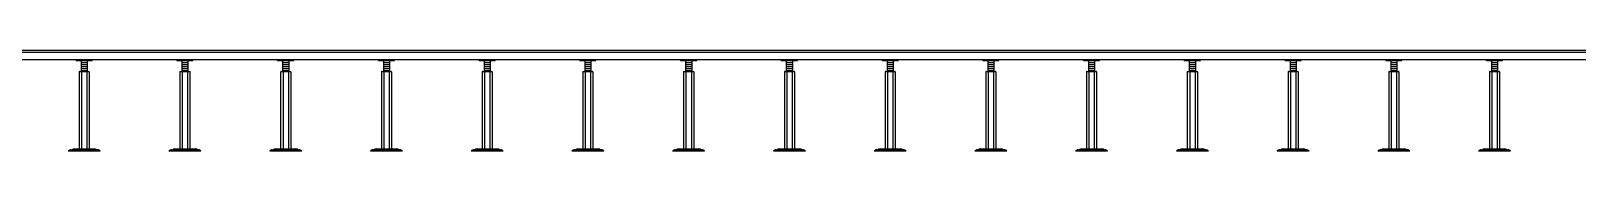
# Model space of a CAD drawing. Header units: millimetres. Extents: x 17311 to 801382, y -242618 to -104888.
# Drawn here: x 548979 to 552816, y -194379 to -194129 of the extents above; entities that cross this region are included whole.
import ezdxf

# ---------------------------------------------------------------- set-up
doc = ezdxf.new("R2010")
doc.units = ezdxf.units.MM
doc.header["$LTSCALE"] = 250
for name, color, linetype in [('A-ELE-4', 4, 'Continuous'), ('A-ELE-8', 8, 'Continuous'), ('GES', 7, 'Continuous'), ('악세스 350', 7, 'Continuous')]:
    doc.layers.add(name, color=color, linetype=linetype)

# ---------------------------------------------------------------- blocks, each defined once
blk = doc.blocks.new('*U110')
at = {"layer": 'A-ELE-4'}
blk.add_line((-11, 0), (23289, 0), dxfattribs=at)
at = {"layer": 'A-ELE-8'}
for p, q in [((-11, -5), (23289, -5)), ((-11, -23), (23289, -23))]:
    blk.add_line(p, q, dxfattribs=at)
blk = doc.blocks.new('*U111')
at = {"layer": 'GES', "color": 8}
for p, q in [((17828, 224.5, 0), (17828, 227, 0)), ((17828, 227, 0), (17867.9, 227, 0)), ((17828, 224.5, 0), (17867.9, 224.5, 0)), ((17835.5, 196.4, 0), (17835.5, 5.6, 0)), ((17836.4, 197.2, 0), (17840.5, 197.2, 0)), ((17840.4, 224.5, 0), (17840.4, 214.7, 0)), ((17840.4, 221.1, 0), (17840.4, 197.2, 0)), ((17840.4, 219.1, 0), (17855.5, 219.1, 0)), ((17840.4, 219.1, 0), (17855.5, 219.1, 0)), ((17840.4, 214.1, 0), (17855.5, 214.1, 0)), ((17840.4, 214.1, 0), (17855.5, 214.1, 0)), ((17840.4, 209.1, 0), (17855.5, 209.1, 0)), ((17840.4, 209.1, 0), (17855.5, 209.1, 0)), ((17840.4, 204.1, 0), (17855.5, 204.1, 0)), ((17840.4, 204.1, 0), (17855.5, 204.1, 0)), ((17840.4, 199.1, 0), (17855.5, 199.1, 0)), ((17840.4, 199.1, 0), (17855.5, 199.1, 0)), ((17840.5, 197.2, 0), (17855.5, 197.2, 0)), ((17841.4, 196.4, 0), (17841.4, 5.6, 0)), ((17842.2, 197.2, 0), (17853.9, 197.2, 0)), ((17854.7, 196.4, 0), (17854.7, 5.6, 0)), ((17855.5, 224.5, 0), (17855.5, 214.7, 0)), ((17855.5, 221.1, 0), (17855.5, 197.2, 0)), ((17855.5, 197.2, 0), (17859.7, 197.2, 0)), ((17860.5, 196.4, 0), (17860.5, 5.6, 0)), ((17867.9, 224.5, 0), (17867.9, 227, 0)), ((18078, 224.5, 0), (18078, 227, 0)), ((18078, 227, 0), (18117.9, 227, 0)), ((18078, 224.5, 0), (18117.9, 224.5, 0)), ((18085.5, 196.4, 0), (18085.5, 5.6, 0)), ((18086.4, 197.2, 0), (18090.5, 197.2, 0)), ((18090.4, 224.5, 0), (18090.4, 214.7, 0)), ((18090.4, 221.1, 0), (18090.4, 197.2, 0)), ((18090.4, 219.1, 0), (18105.5, 219.1, 0)), ((18090.4, 219.1, 0), (18105.5, 219.1, 0)), ((18090.4, 214.1, 0), (18105.5, 214.1, 0)), ((18090.4, 214.1, 0), (18105.5, 214.1, 0)), ((18090.4, 209.1, 0), (18105.5, 209.1, 0)), ((18090.4, 209.1, 0), (18105.5, 209.1, 0)), ((18090.4, 204.1, 0), (18105.5, 204.1, 0)), ((18090.4, 204.1, 0), (18105.5, 204.1, 0)), ((18090.4, 199.1, 0), (18105.5, 199.1, 0)), ((18090.4, 199.1, 0), (18105.5, 199.1, 0)), ((18090.5, 197.2, 0), (18105.5, 197.2, 0)), ((18091.4, 196.4, 0), (18091.4, 5.6, 0)), ((18092.2, 197.2, 0), (18103.9, 197.2, 0)), ((18104.7, 196.4, 0), (18104.7, 5.6, 0)), ((18105.5, 224.5, 0), (18105.5, 214.7, 0)), ((18105.5, 221.1, 0), (18105.5, 197.2, 0)), ((18105.5, 197.2, 0), (18109.7, 197.2, 0)), ((18110.5, 196.4, 0), (18110.5, 5.6, 0)), ((18117.9, 224.5, 0), (18117.9, 227, 0)), ((18328, 224.5, 0), (18328, 227, 0)), ((18328, 227, 0), (18367.9, 227, 0)), ((18328, 224.5, 0), (18367.9, 224.5, 0)), ((18335.5, 196.4, 0), (18335.5, 5.6, 0)), ((18336.4, 197.2, 0), (18340.5, 197.2, 0)), ((18340.4, 224.5, 0), (18340.4, 214.7, 0)), ((18340.4, 221.1, 0), (18340.4, 197.2, 0)), ((18340.4, 219.1, 0), (18355.5, 219.1, 0)), ((18340.4, 219.1, 0), (18355.5, 219.1, 0)), ((18340.4, 214.1, 0), (18355.5, 214.1, 0)), ((18340.4, 214.1, 0), (18355.5, 214.1, 0)), ((18340.4, 209.1, 0), (18355.5, 209.1, 0)), ((18340.4, 209.1, 0), (18355.5, 209.1, 0)), ((18340.4, 204.1, 0), (18355.5, 204.1, 0)), ((18340.4, 204.1, 0), (18355.5, 204.1, 0)), ((18340.4, 199.1, 0), (18355.5, 199.1, 0)), ((18340.4, 199.1, 0), (18355.5, 199.1, 0)), ((18340.5, 197.2, 0), (18355.5, 197.2, 0)), ((18341.4, 196.4, 0), (18341.4, 5.6, 0)), ((18342.2, 197.2, 0), (18353.9, 197.2, 0)), ((18354.7, 196.4, 0), (18354.7, 5.6, 0)), ((18355.5, 224.5, 0), (18355.5, 214.7, 0)), ((18355.5, 221.1, 0), (18355.5, 197.2, 0)), ((18355.5, 197.2, 0), (18359.7, 197.2, 0)), ((18360.5, 196.4, 0), (18360.5, 5.6, 0)), ((18367.9, 224.5, 0), (18367.9, 227, 0)), ((18578, 224.5, 0), (18578, 227, 0)), ((18578, 227, 0), (18617.9, 227, 0)), ((18578, 224.5, 0), (18617.9, 224.5, 0)), ((18585.5, 196.4, 0), (18585.5, 5.6, 0)), ((18586.4, 197.2, 0), (18590.5, 197.2, 0)), ((18590.4, 224.5, 0), (18590.4, 214.7, 0)), ((18590.4, 221.1, 0), (18590.4, 197.2, 0)), ((18590.4, 219.1, 0), (18605.5, 219.1, 0)), ((18590.4, 219.1, 0), (18605.5, 219.1, 0)), ((18590.4, 214.1, 0), (18605.5, 214.1, 0)), ((18590.4, 214.1, 0), (18605.5, 214.1, 0)), ((18590.4, 209.1, 0), (18605.5, 209.1, 0)), ((18590.4, 209.1, 0), (18605.5, 209.1, 0)), ((18590.4, 204.1, 0), (18605.5, 204.1, 0)), ((18590.4, 204.1, 0), (18605.5, 204.1, 0)), ((18590.4, 199.1, 0), (18605.5, 199.1, 0)), ((18590.4, 199.1, 0), (18605.5, 199.1, 0)), ((18590.5, 197.2, 0), (18605.5, 197.2, 0)), ((18591.4, 196.4, 0), (18591.4, 5.6, 0)), ((18592.2, 197.2, 0), (18603.9, 197.2, 0)), ((18604.7, 196.4, 0), (18604.7, 5.6, 0)), ((18605.5, 224.5, 0), (18605.5, 214.7, 0)), ((18605.5, 221.1, 0), (18605.5, 197.2, 0)), ((18605.5, 197.2, 0), (18609.7, 197.2, 0)), ((18610.5, 196.4, 0), (18610.5, 5.6, 0)), ((18617.9, 224.5, 0), (18617.9, 227, 0)), ((18828, 224.5, 0), (18828, 227, 0)), ((18828, 227, 0), (18867.9, 227, 0)), ((18828, 224.5, 0), (18867.9, 224.5, 0)), ((18835.5, 196.4, 0), (18835.5, 5.6, 0)), ((18836.4, 197.2, 0), (18840.5, 197.2, 0)), ((18840.4, 224.5, 0), (18840.4, 214.7, 0)), ((18840.4, 221.1, 0), (18840.4, 197.2, 0)), ((18840.4, 219.1, 0), (18855.5, 219.1, 0)), ((18840.4, 219.1, 0), (18855.5, 219.1, 0)), ((18840.4, 214.1, 0), (18855.5, 214.1, 0)), ((18840.4, 214.1, 0), (18855.5, 214.1, 0)), ((18840.4, 209.1, 0), (18855.5, 209.1, 0)), ((18840.4, 209.1, 0), (18855.5, 209.1, 0)), ((18840.4, 204.1, 0), (18855.5, 204.1, 0)), ((18840.4, 204.1, 0), (18855.5, 204.1, 0)), ((18840.4, 199.1, 0), (18855.5, 199.1, 0)), ((18840.4, 199.1, 0), (18855.5, 199.1, 0)), ((18840.5, 197.2, 0), (18855.5, 197.2, 0)), ((18841.4, 196.4, 0), (18841.4, 5.6, 0)), ((18842.2, 197.2, 0), (18853.9, 197.2, 0)), ((18854.7, 196.4, 0), (18854.7, 5.6, 0)), ((18855.5, 224.5, 0), (18855.5, 214.7, 0)), ((18855.5, 221.1, 0), (18855.5, 197.2, 0)), ((18855.5, 197.2, 0), (18859.7, 197.2, 0)), ((18860.5, 196.4, 0), (18860.5, 5.6, 0)), ((18867.9, 224.5, 0), (18867.9, 227, 0)), ((19078, 224.5, 0), (19078, 227, 0)), ((19078, 227, 0), (19117.9, 227, 0)), ((19078, 224.5, 0), (19117.9, 224.5, 0)), ((19085.5, 196.4, 0), (19085.5, 5.6, 0)), ((19086.4, 197.2, 0), (19090.5, 197.2, 0)), ((19090.4, 224.5, 0), (19090.4, 214.7, 0)), ((19090.4, 221.1, 0), (19090.4, 197.2, 0)), ((19090.4, 219.1, 0), (19105.5, 219.1, 0)), ((19090.4, 219.1, 0), (19105.5, 219.1, 0)), ((19090.4, 214.1, 0), (19105.5, 214.1, 0)), ((19090.4, 214.1, 0), (19105.5, 214.1, 0)), ((19090.4, 209.1, 0), (19105.5, 209.1, 0)), ((19090.4, 209.1, 0), (19105.5, 209.1, 0)), ((19090.4, 204.1, 0), (19105.5, 204.1, 0)), ((19090.4, 204.1, 0), (19105.5, 204.1, 0)), ((19090.4, 199.1, 0), (19105.5, 199.1, 0)), ((19090.4, 199.1, 0), (19105.5, 199.1, 0)), ((19090.5, 197.2, 0), (19105.5, 197.2, 0)), ((19091.4, 196.4, 0), (19091.4, 5.6, 0)), ((19092.2, 197.2, 0), (19103.9, 197.2, 0)), ((19104.7, 196.4, 0), (19104.7, 5.6, 0)), ((19105.5, 224.5, 0), (19105.5, 214.7, 0)), ((19105.5, 221.1, 0), (19105.5, 197.2, 0)), ((19105.5, 197.2, 0), (19109.7, 197.2, 0)), ((19110.5, 196.4, 0), (19110.5, 5.6, 0)), ((19117.9, 224.5, 0), (19117.9, 227, 0)), ((19328, 224.5, 0), (19328, 227, 0)), ((19328, 227, 0), (19367.9, 227, 0)), ((19328, 224.5, 0), (19367.9, 224.5, 0)), ((19335.5, 196.4, 0), (19335.5, 5.6, 0)), ((19336.4, 197.2, 0), (19340.5, 197.2, 0)), ((19340.4, 224.5, 0), (19340.4, 214.7, 0)), ((19340.4, 221.1, 0), (19340.4, 197.2, 0)), ((19340.4, 219.1, 0), (19355.5, 219.1, 0)), ((19340.4, 219.1, 0), (19355.5, 219.1, 0)), ((19340.4, 214.1, 0), (19355.5, 214.1, 0)), ((19340.4, 214.1, 0), (19355.5, 214.1, 0)), ((19340.4, 209.1, 0), (19355.5, 209.1, 0)), ((19340.4, 209.1, 0), (19355.5, 209.1, 0)), ((19340.4, 204.1, 0), (19355.5, 204.1, 0)), ((19340.4, 204.1, 0), (19355.5, 204.1, 0)), ((19340.4, 199.1, 0), (19355.5, 199.1, 0)), ((19340.4, 199.1, 0), (19355.5, 199.1, 0)), ((19340.5, 197.2, 0), (19355.5, 197.2, 0)), ((19341.4, 196.4, 0), (19341.4, 5.6, 0)), ((19342.2, 197.2, 0), (19353.9, 197.2, 0)), ((19354.7, 196.4, 0), (19354.7, 5.6, 0)), ((19355.5, 224.5, 0), (19355.5, 214.7, 0)), ((19355.5, 221.1, 0), (19355.5, 197.2, 0)), ((19355.5, 197.2, 0), (19359.7, 197.2, 0)), ((19360.5, 196.4, 0), (19360.5, 5.6, 0)), ((19367.9, 224.5, 0), (19367.9, 227, 0)), ((19578, 224.5, 0), (19578, 227, 0)), ((19578, 227, 0), (19617.9, 227, 0)), ((19578, 224.5, 0), (19617.9, 224.5, 0)), ((19585.5, 196.4, 0), (19585.5, 5.6, 0)), ((19586.4, 197.2, 0), (19590.5, 197.2, 0)), ((19590.4, 224.5, 0), (19590.4, 214.7, 0)), ((19590.4, 221.1, 0), (19590.4, 197.2, 0)), ((19590.4, 219.1, 0), (19605.5, 219.1, 0)), ((19590.4, 219.1, 0), (19605.5, 219.1, 0)), ((19590.4, 214.1, 0), (19605.5, 214.1, 0)), ((19590.4, 214.1, 0), (19605.5, 214.1, 0)), ((19590.4, 209.1, 0), (19605.5, 209.1, 0)), ((19590.4, 209.1, 0), (19605.5, 209.1, 0)), ((19590.4, 204.1, 0), (19605.5, 204.1, 0)), ((19590.4, 204.1, 0), (19605.5, 204.1, 0)), ((19590.4, 199.1, 0), (19605.5, 199.1, 0)), ((19590.4, 199.1, 0), (19605.5, 199.1, 0)), ((19590.5, 197.2, 0), (19605.5, 197.2, 0)), ((19591.4, 196.4, 0), (19591.4, 5.6, 0)), ((19592.2, 197.2, 0), (19603.9, 197.2, 0)), ((19604.7, 196.4, 0), (19604.7, 5.6, 0)), ((19605.5, 224.5, 0), (19605.5, 214.7, 0)), ((19605.5, 221.1, 0), (19605.5, 197.2, 0)), ((19605.5, 197.2, 0), (19609.7, 197.2, 0)), ((19610.5, 196.4, 0), (19610.5, 5.6, 0)), ((19617.9, 224.5, 0), (19617.9, 227, 0)), ((19828, 224.5, 0), (19828, 227, 0)), ((19828, 227, 0), (19867.9, 227, 0)), ((19828, 224.5, 0), (19867.9, 224.5, 0)), ((19835.5, 196.4, 0), (19835.5, 5.6, 0)), ((19836.4, 197.2, 0), (19840.5, 197.2, 0)), ((19840.4, 224.5, 0), (19840.4, 214.7, 0)), ((19840.4, 221.1, 0), (19840.4, 197.2, 0)), ((19840.4, 219.1, 0), (19855.5, 219.1, 0)), ((19840.4, 219.1, 0), (19855.5, 219.1, 0)), ((19840.4, 214.1, 0), (19855.5, 214.1, 0)), ((19840.4, 214.1, 0), (19855.5, 214.1, 0)), ((19840.4, 209.1, 0), (19855.5, 209.1, 0)), ((19840.4, 209.1, 0), (19855.5, 209.1, 0)), ((19840.4, 204.1, 0), (19855.5, 204.1, 0)), ((19840.4, 204.1, 0), (19855.5, 204.1, 0)), ((19840.4, 199.1, 0), (19855.5, 199.1, 0)), ((19840.4, 199.1, 0), (19855.5, 199.1, 0)), ((19840.5, 197.2, 0), (19855.5, 197.2, 0)), ((19841.4, 196.4, 0), (19841.4, 5.6, 0)), ((19842.2, 197.2, 0), (19853.9, 197.2, 0)), ((19854.7, 196.4, 0), (19854.7, 5.6, 0)), ((19855.5, 224.5, 0), (19855.5, 214.7, 0)), ((19855.5, 221.1, 0), (19855.5, 197.2, 0)), ((19855.5, 197.2, 0), (19859.7, 197.2, 0)), ((19860.5, 196.4, 0), (19860.5, 5.6, 0)), ((19867.9, 224.5, 0), (19867.9, 227, 0)), ((20078, 224.5, 0), (20078, 227, 0)), ((20078, 227, 0), (20117.9, 227, 0)), ((20078, 224.5, 0), (20117.9, 224.5, 0)), ((20085.5, 196.4, 0), (20085.5, 5.6, 0)), ((20086.4, 197.2, 0), (20090.5, 197.2, 0)), ((20090.4, 224.5, 0), (20090.4, 214.7, 0)), ((20090.4, 221.1, 0), (20090.4, 197.2, 0)), ((20090.4, 219.1, 0), (20105.5, 219.1, 0)), ((20090.4, 219.1, 0), (20105.5, 219.1, 0)), ((20090.4, 214.1, 0), (20105.5, 214.1, 0)), ((20090.4, 214.1, 0), (20105.5, 214.1, 0)), ((20090.4, 209.1, 0), (20105.5, 209.1, 0)), ((20090.4, 209.1, 0), (20105.5, 209.1, 0)), ((20090.4, 204.1, 0), (20105.5, 204.1, 0)), ((20090.4, 204.1, 0), (20105.5, 204.1, 0)), ((20090.4, 199.1, 0), (20105.5, 199.1, 0)), ((20090.4, 199.1, 0), (20105.5, 199.1, 0)), ((20090.5, 197.2, 0), (20105.5, 197.2, 0)), ((20091.4, 196.4, 0), (20091.4, 5.6, 0)), ((20092.2, 197.2, 0), (20103.9, 197.2, 0)), ((20104.7, 196.4, 0), (20104.7, 5.6, 0)), ((20105.5, 224.5, 0), (20105.5, 214.7, 0)), ((20105.5, 221.1, 0), (20105.5, 197.2, 0)), ((20105.5, 197.2, 0), (20109.7, 197.2, 0)), ((20110.5, 196.4, 0), (20110.5, 5.6, 0)), ((20117.9, 224.5, 0), (20117.9, 227, 0)), ((20328, 224.5, 0), (20328, 227, 0)), ((20328, 227, 0), (20367.9, 227, 0)), ((20328, 224.5, 0), (20367.9, 224.5, 0)), ((20335.5, 196.4, 0), (20335.5, 5.6, 0)), ((20336.4, 197.2, 0), (20340.5, 197.2, 0)), ((20340.4, 224.5, 0), (20340.4, 214.7, 0)), ((20340.4, 221.1, 0), (20340.4, 197.2, 0)), ((20340.4, 219.1, 0), (20355.5, 219.1, 0)), ((20340.4, 219.1, 0), (20355.5, 219.1, 0)), ((20340.4, 214.1, 0), (20355.5, 214.1, 0)), ((20340.4, 214.1, 0), (20355.5, 214.1, 0)), ((20340.4, 209.1, 0), (20355.5, 209.1, 0)), ((20340.4, 209.1, 0), (20355.5, 209.1, 0)), ((20340.4, 204.1, 0), (20355.5, 204.1, 0)), ((20340.4, 204.1, 0), (20355.5, 204.1, 0)), ((20340.4, 199.1, 0), (20355.5, 199.1, 0)), ((20340.4, 199.1, 0), (20355.5, 199.1, 0)), ((20340.5, 197.2, 0), (20355.5, 197.2, 0)), ((20341.4, 196.4, 0), (20341.4, 5.6, 0)), ((20342.2, 197.2, 0), (20353.9, 197.2, 0)), ((20354.7, 196.4, 0), (20354.7, 5.6, 0)), ((20355.5, 224.5, 0), (20355.5, 214.7, 0)), ((20355.5, 221.1, 0), (20355.5, 197.2, 0)), ((20355.5, 197.2, 0), (20359.7, 197.2, 0)), ((20360.5, 196.4, 0), (20360.5, 5.6, 0)), ((20367.9, 224.5, 0), (20367.9, 227, 0)), ((20578, 224.5, 0), (20578, 227, 0)), ((20578, 227, 0), (20617.9, 227, 0)), ((20578, 224.5, 0), (20617.9, 224.5, 0)), ((20585.5, 196.4, 0), (20585.5, 5.6, 0)), ((20586.4, 197.2, 0), (20590.5, 197.2, 0)), ((20590.4, 224.5, 0), (20590.4, 214.7, 0)), ((20590.4, 221.1, 0), (20590.4, 197.2, 0)), ((20590.4, 219.1, 0), (20605.5, 219.1, 0)), ((20590.4, 219.1, 0), (20605.5, 219.1, 0)), ((20590.4, 214.1, 0), (20605.5, 214.1, 0)), ((20590.4, 214.1, 0), (20605.5, 214.1, 0)), ((20590.4, 209.1, 0), (20605.5, 209.1, 0)), ((20590.4, 209.1, 0), (20605.5, 209.1, 0)), ((20590.4, 204.1, 0), (20605.5, 204.1, 0)), ((20590.4, 204.1, 0), (20605.5, 204.1, 0)), ((20590.4, 199.1, 0), (20605.5, 199.1, 0)), ((20590.4, 199.1, 0), (20605.5, 199.1, 0)), ((20590.5, 197.2, 0), (20605.5, 197.2, 0)), ((20591.4, 196.4, 0), (20591.4, 5.6, 0)), ((20592.2, 197.2, 0), (20603.9, 197.2, 0)), ((20604.7, 196.4, 0), (20604.7, 5.6, 0)), ((20605.5, 224.5, 0), (20605.5, 214.7, 0)), ((20605.5, 221.1, 0), (20605.5, 197.2, 0)), ((20605.5, 197.2, 0), (20609.7, 197.2, 0)), ((20610.5, 196.4, 0), (20610.5, 5.6, 0)), ((20617.9, 224.5, 0), (20617.9, 227, 0)), ((20828, 224.5, 0), (20828, 227, 0)), ((20828, 227, 0), (20867.9, 227, 0)), ((20828, 224.5, 0), (20867.9, 224.5, 0)), ((20835.5, 196.4, 0), (20835.5, 5.6, 0)), ((20836.4, 197.2, 0), (20840.5, 197.2, 0)), ((20840.4, 224.5, 0), (20840.4, 214.7, 0)), ((20840.4, 221.1, 0), (20840.4, 197.2, 0)), ((20840.4, 219.1, 0), (20855.5, 219.1, 0)), ((20840.4, 219.1, 0), (20855.5, 219.1, 0)), ((20840.4, 214.1, 0), (20855.5, 214.1, 0)), ((20840.4, 214.1, 0), (20855.5, 214.1, 0)), ((20840.4, 209.1, 0), (20855.5, 209.1, 0)), ((20840.4, 209.1, 0), (20855.5, 209.1, 0)), ((20840.4, 204.1, 0), (20855.5, 204.1, 0)), ((20840.4, 204.1, 0), (20855.5, 204.1, 0)), ((20840.4, 199.1, 0), (20855.5, 199.1, 0)), ((20840.4, 199.1, 0), (20855.5, 199.1, 0)), ((20840.5, 197.2, 0), (20855.5, 197.2, 0)), ((20841.4, 196.4, 0), (20841.4, 5.6, 0)), ((20842.2, 197.2, 0), (20853.9, 197.2, 0)), ((20854.7, 196.4, 0), (20854.7, 5.6, 0)), ((20855.5, 224.5, 0), (20855.5, 214.7, 0)), ((20855.5, 221.1, 0), (20855.5, 197.2, 0)), ((20855.5, 197.2, 0), (20859.7, 197.2, 0)), ((20860.5, 196.4, 0), (20860.5, 5.6, 0)), ((20867.9, 224.5, 0), (20867.9, 227, 0)), ((21078, 224.5, 0), (21078, 227, 0)), ((21078, 227, 0), (21117.9, 227, 0)), ((21078, 224.5, 0), (21117.9, 224.5, 0)), ((21085.5, 196.4, 0), (21085.5, 5.6, 0)), ((21086.4, 197.2, 0), (21090.5, 197.2, 0)), ((21090.4, 224.5, 0), (21090.4, 214.7, 0)), ((21090.4, 221.1, 0), (21090.4, 197.2, 0)), ((21090.4, 219.1, 0), (21105.5, 219.1, 0)), ((21090.4, 219.1, 0), (21105.5, 219.1, 0)), ((21090.4, 214.1, 0), (21105.5, 214.1, 0)), ((21090.4, 214.1, 0), (21105.5, 214.1, 0)), ((21090.4, 209.1, 0), (21105.5, 209.1, 0)), ((21090.4, 209.1, 0), (21105.5, 209.1, 0)), ((21090.4, 204.1, 0), (21105.5, 204.1, 0)), ((21090.4, 204.1, 0), (21105.5, 204.1, 0)), ((21090.4, 199.1, 0), (21105.5, 199.1, 0)), ((21090.4, 199.1, 0), (21105.5, 199.1, 0)), ((21090.5, 197.2, 0), (21105.5, 197.2, 0)), ((21091.4, 196.4, 0), (21091.4, 5.6, 0)), ((21092.2, 197.2, 0), (21103.9, 197.2, 0)), ((21104.7, 196.4, 0), (21104.7, 5.6, 0)), ((21105.5, 224.5, 0), (21105.5, 214.7, 0)), ((21105.5, 221.1, 0), (21105.5, 197.2, 0)), ((21105.5, 197.2, 0), (21109.7, 197.2, 0)), ((21110.5, 196.4, 0), (21110.5, 5.6, 0)), ((21117.9, 224.5, 0), (21117.9, 227, 0)), ((21328, 224.5, 0), (21328, 227, 0)), ((21328, 227, 0), (21367.9, 227, 0)), ((21328, 224.5, 0), (21367.9, 224.5, 0)), ((21335.5, 196.4, 0), (21335.5, 5.6, 0)), ((21336.4, 197.2, 0), (21340.5, 197.2, 0)), ((21340.4, 224.5, 0), (21340.4, 214.7, 0)), ((21340.4, 221.1, 0), (21340.4, 197.2, 0)), ((21340.4, 219.1, 0), (21355.5, 219.1, 0)), ((21340.4, 219.1, 0), (21355.5, 219.1, 0)), ((21340.4, 214.1, 0), (21355.5, 214.1, 0)), ((21340.4, 214.1, 0), (21355.5, 214.1, 0)), ((21340.4, 209.1, 0), (21355.5, 209.1, 0)), ((21340.4, 209.1, 0), (21355.5, 209.1, 0)), ((21340.4, 204.1, 0), (21355.5, 204.1, 0)), ((21340.4, 204.1, 0), (21355.5, 204.1, 0)), ((21340.4, 199.1, 0), (21355.5, 199.1, 0)), ((21340.4, 199.1, 0), (21355.5, 199.1, 0)), ((21340.5, 197.2, 0), (21355.5, 197.2, 0)), ((21341.4, 196.4, 0), (21341.4, 5.6, 0)), ((21342.2, 197.2, 0), (21353.9, 197.2, 0)), ((21354.7, 196.4, 0), (21354.7, 5.6, 0)), ((21355.5, 224.5, 0), (21355.5, 214.7, 0)), ((21355.5, 221.1, 0), (21355.5, 197.2, 0)), ((21355.5, 197.2, 0), (21359.7, 197.2, 0)), ((21360.5, 196.4, 0), (21360.5, 5.6, 0)), ((21367.9, 224.5, 0), (21367.9, 227, 0)), ((17808.3, 0), (17887.7, 0, 0)), ((17814.7, 2.9), (17881.4, 2.9)), ((17823.2, 5.2), (17873.3, 5.2)), ((17836.4, 4.7, 0), (17840.5, 4.7, 0)), ((17839.7, 4.7, 0), (17839.7, 5.2)), ((17840.5, 4.7, 0), (17855.5, 4.7, 0)), ((17842.2, 4.7, 0), (17853.9, 4.7, 0)), ((17855.5, 4.7, 0), (17859.7, 4.7, 0)), ((17856.4, 4.7, 0), (17856.4, 5.2)), ((18058.3, 0), (18137.7, 0, 0)), ((18064.7, 2.9), (18131.4, 2.9)), ((18073.2, 5.2), (18123.3, 5.2)), ((18086.4, 4.7, 0), (18090.5, 4.7, 0)), ((18089.7, 4.7, 0), (18089.7, 5.2)), ((18090.5, 4.7, 0), (18105.5, 4.7, 0)), ((18092.2, 4.7, 0), (18103.9, 4.7, 0)), ((18105.5, 4.7, 0), (18109.7, 4.7, 0)), ((18106.4, 4.7, 0), (18106.4, 5.2)), ((18308.3, 0), (18387.7, 0, 0)), ((18314.7, 2.9), (18381.4, 2.9)), ((18323.2, 5.2), (18373.3, 5.2)), ((18336.4, 4.7, 0), (18340.5, 4.7, 0)), ((18339.7, 4.7, 0), (18339.7, 5.2)), ((18340.5, 4.7, 0), (18355.5, 4.7, 0)), ((18342.2, 4.7, 0), (18353.9, 4.7, 0)), ((18355.5, 4.7, 0), (18359.7, 4.7, 0)), ((18356.4, 4.7, 0), (18356.4, 5.2)), ((18558.3, 0), (18637.7, 0, 0)), ((18564.7, 2.9), (18631.4, 2.9)), ((18573.2, 5.2), (18623.3, 5.2)), ((18586.4, 4.7, 0), (18590.5, 4.7, 0)), ((18589.7, 4.7, 0), (18589.7, 5.2)), ((18590.5, 4.7, 0), (18605.5, 4.7, 0)), ((18592.2, 4.7, 0), (18603.9, 4.7, 0)), ((18605.5, 4.7, 0), (18609.7, 4.7, 0)), ((18606.4, 4.7, 0), (18606.4, 5.2)), ((18808.3, 0), (18887.7, 0, 0)), ((18814.7, 2.9), (18881.4, 2.9)), ((18823.2, 5.2), (18873.3, 5.2)), ((18836.4, 4.7, 0), (18840.5, 4.7, 0)), ((18839.7, 4.7, 0), (18839.7, 5.2)), ((18840.5, 4.7, 0), (18855.5, 4.7, 0)), ((18842.2, 4.7, 0), (18853.9, 4.7, 0)), ((18855.5, 4.7, 0), (18859.7, 4.7, 0)), ((18856.4, 4.7, 0), (18856.4, 5.2)), ((19058.3, 0), (19137.7, 0, 0)), ((19064.7, 2.9), (19131.4, 2.9)), ((19073.2, 5.2), (19123.3, 5.2)), ((19086.4, 4.7, 0), (19090.5, 4.7, 0)), ((19089.7, 4.7, 0), (19089.7, 5.2)), ((19090.5, 4.7, 0), (19105.5, 4.7, 0)), ((19092.2, 4.7, 0), (19103.9, 4.7, 0)), ((19105.5, 4.7, 0), (19109.7, 4.7, 0)), ((19106.4, 4.7, 0), (19106.4, 5.2)), ((19308.3, 0), (19387.7, 0, 0)), ((19314.7, 2.9), (19381.4, 2.9)), ((19323.2, 5.2), (19373.3, 5.2)), ((19336.4, 4.7, 0), (19340.5, 4.7, 0)), ((19339.7, 4.7, 0), (19339.7, 5.2)), ((19340.5, 4.7, 0), (19355.5, 4.7, 0)), ((19342.2, 4.7, 0), (19353.9, 4.7, 0)), ((19355.5, 4.7, 0), (19359.7, 4.7, 0)), ((19356.4, 4.7, 0), (19356.4, 5.2)), ((19558.3, 0), (19637.7, 0, 0)), ((19564.7, 2.9), (19631.4, 2.9)), ((19573.2, 5.2), (19623.3, 5.2)), ((19586.4, 4.7, 0), (19590.5, 4.7, 0)), ((19589.7, 4.7, 0), (19589.7, 5.2)), ((19590.5, 4.7, 0), (19605.5, 4.7, 0)), ((19592.2, 4.7, 0), (19603.9, 4.7, 0)), ((19605.5, 4.7, 0), (19609.7, 4.7, 0)), ((19606.4, 4.7, 0), (19606.4, 5.2)), ((19808.3, 0), (19887.7, 0, 0)), ((19814.7, 2.9), (19881.4, 2.9)), ((19823.2, 5.2), (19873.3, 5.2)), ((19836.4, 4.7, 0), (19840.5, 4.7, 0)), ((19839.7, 4.7, 0), (19839.7, 5.2)), ((19840.5, 4.7, 0), (19855.5, 4.7, 0)), ((19842.2, 4.7, 0), (19853.9, 4.7, 0)), ((19855.5, 4.7, 0), (19859.7, 4.7, 0)), ((19856.4, 4.7, 0), (19856.4, 5.2)), ((20058.3, 0), (20137.7, 0, 0)), ((20064.7, 2.9), (20131.4, 2.9)), ((20073.2, 5.2), (20123.3, 5.2)), ((20086.4, 4.7, 0), (20090.5, 4.7, 0)), ((20089.7, 4.7, 0), (20089.7, 5.2)), ((20090.5, 4.7, 0), (20105.5, 4.7, 0)), ((20092.2, 4.7, 0), (20103.9, 4.7, 0)), ((20105.5, 4.7, 0), (20109.7, 4.7, 0)), ((20106.4, 4.7, 0), (20106.4, 5.2)), ((20308.3, 0), (20387.7, 0, 0)), ((20314.7, 2.9), (20381.4, 2.9)), ((20323.2, 5.2), (20373.3, 5.2)), ((20336.4, 4.7, 0), (20340.5, 4.7, 0)), ((20339.7, 4.7, 0), (20339.7, 5.2)), ((20340.5, 4.7, 0), (20355.5, 4.7, 0)), ((20342.2, 4.7, 0), (20353.9, 4.7, 0)), ((20355.5, 4.7, 0), (20359.7, 4.7, 0)), ((20356.4, 4.7, 0), (20356.4, 5.2)), ((20558.3, 0), (20637.7, 0, 0)), ((20564.7, 2.9), (20631.4, 2.9)), ((20573.2, 5.2), (20623.3, 5.2)), ((20586.4, 4.7, 0), (20590.5, 4.7, 0)), ((20589.7, 4.7, 0), (20589.7, 5.2)), ((20590.5, 4.7, 0), (20605.5, 4.7, 0)), ((20592.2, 4.7, 0), (20603.9, 4.7, 0)), ((20605.5, 4.7, 0), (20609.7, 4.7, 0)), ((20606.4, 4.7, 0), (20606.4, 5.2)), ((20808.3, 0), (20887.7, 0, 0)), ((20814.7, 2.9), (20881.4, 2.9)), ((20823.2, 5.2), (20873.3, 5.2)), ((20836.4, 4.7, 0), (20840.5, 4.7, 0)), ((20839.7, 4.7, 0), (20839.7, 5.2)), ((20840.5, 4.7, 0), (20855.5, 4.7, 0)), ((20842.2, 4.7, 0), (20853.9, 4.7, 0)), ((20855.5, 4.7, 0), (20859.7, 4.7, 0)), ((20856.4, 4.7, 0), (20856.4, 5.2)), ((21058.3, 0), (21137.7, 0, 0)), ((21064.7, 2.9), (21131.4, 2.9)), ((21073.2, 5.2), (21123.3, 5.2)), ((21086.4, 4.7, 0), (21090.5, 4.7, 0)), ((21089.7, 4.7, 0), (21089.7, 5.2)), ((21090.5, 4.7, 0), (21105.5, 4.7, 0)), ((21092.2, 4.7, 0), (21103.9, 4.7, 0)), ((21105.5, 4.7, 0), (21109.7, 4.7, 0)), ((21106.4, 4.7, 0), (21106.4, 5.2)), ((21308.3, 0), (21387.7, 0, 0)), ((21314.7, 2.9), (21381.4, 2.9)), ((21323.2, 5.2), (21373.3, 5.2)), ((21336.4, 4.7, 0), (21340.5, 4.7, 0)), ((21339.7, 4.7, 0), (21339.7, 5.2)), ((21340.5, 4.7, 0), (21355.5, 4.7, 0)), ((21342.2, 4.7, 0), (21353.9, 4.7, 0)), ((21355.5, 4.7, 0), (21359.7, 4.7, 0)), ((21356.4, 4.7, 0), (21356.4, 5.2))]:
    blk.add_line(p, q, dxfattribs=at)
for centre, radius, start, end in [((17836.4, 196.4, 0), 0.833, 90, 180), ((17840.5, 196.4, 0), 0.833, 0, 90), ((17842.2, 196.4, 0), 0.833, 90, 180), ((17853.9, 196.4, 0), 0.833, 0, 90), ((17855.5, 196.4, 0), 0.833, 90, 180), ((17859.7, 196.4, 0), 0.833, 0, 90), ((18086.4, 196.4, 0), 0.833, 90, 180), ((18090.5, 196.4, 0), 0.833, 0, 90), ((18092.2, 196.4, 0), 0.833, 90, 180), ((18103.9, 196.4, 0), 0.833, 0, 90), ((18105.5, 196.4, 0), 0.833, 90, 180), ((18109.7, 196.4, 0), 0.833, 0, 90), ((18336.4, 196.4, 0), 0.833, 90, 180), ((18340.5, 196.4, 0), 0.833, 0, 90), ((18342.2, 196.4, 0), 0.833, 90, 180), ((18353.9, 196.4, 0), 0.833, 0, 90), ((18355.5, 196.4, 0), 0.833, 90, 180), ((18359.7, 196.4, 0), 0.833, 0, 90), ((18586.4, 196.4, 0), 0.833, 90, 180), ((18590.5, 196.4, 0), 0.833, 0, 90), ((18592.2, 196.4, 0), 0.833, 90, 180), ((18603.9, 196.4, 0), 0.833, 0, 90), ((18605.5, 196.4, 0), 0.833, 90, 180), ((18609.7, 196.4, 0), 0.833, 0, 90), ((18836.4, 196.4, 0), 0.833, 90, 180), ((18840.5, 196.4, 0), 0.833, 0, 90), ((18842.2, 196.4, 0), 0.833, 90, 180), ((18853.9, 196.4, 0), 0.833, 0, 90), ((18855.5, 196.4, 0), 0.833, 90, 180), ((18859.7, 196.4, 0), 0.833, 0, 90), ((19086.4, 196.4, 0), 0.833, 90, 180), ((19090.5, 196.4, 0), 0.833, 0, 90), ((19092.2, 196.4, 0), 0.833, 90, 180), ((19103.9, 196.4, 0), 0.833, 0, 90), ((19105.5, 196.4, 0), 0.833, 90, 180), ((19109.7, 196.4, 0), 0.833, 0, 90), ((19336.4, 196.4, 0), 0.833, 90, 180), ((19340.5, 196.4, 0), 0.833, 0, 90), ((19342.2, 196.4, 0), 0.833, 90, 180), ((19353.9, 196.4, 0), 0.833, 0, 90), ((19355.5, 196.4, 0), 0.833, 90, 180), ((19359.7, 196.4, 0), 0.833, 0, 90), ((19586.4, 196.4, 0), 0.833, 90, 180), ((19590.5, 196.4, 0), 0.833, 0, 90), ((19592.2, 196.4, 0), 0.833, 90, 180), ((19603.9, 196.4, 0), 0.833, 0, 90), ((19605.5, 196.4, 0), 0.833, 90, 180), ((19609.7, 196.4, 0), 0.833, 0, 90), ((19836.4, 196.4, 0), 0.833, 90, 180), ((19840.5, 196.4, 0), 0.833, 0, 90), ((19842.2, 196.4, 0), 0.833, 90, 180), ((19853.9, 196.4, 0), 0.833, 0, 90), ((19855.5, 196.4, 0), 0.833, 90, 180), ((19859.7, 196.4, 0), 0.833, 0, 90), ((20086.4, 196.4, 0), 0.833, 90, 180), ((20090.5, 196.4, 0), 0.833, 0, 90), ((20092.2, 196.4, 0), 0.833, 90, 180), ((20103.9, 196.4, 0), 0.833, 0, 90), ((20105.5, 196.4, 0), 0.833, 90, 180), ((20109.7, 196.4, 0), 0.833, 0, 90), ((20336.4, 196.4, 0), 0.833, 90, 180), ((20340.5, 196.4, 0), 0.833, 0, 90), ((20342.2, 196.4, 0), 0.833, 90, 180), ((20353.9, 196.4, 0), 0.833, 0, 90), ((20355.5, 196.4, 0), 0.833, 90, 180), ((20359.7, 196.4, 0), 0.833, 0, 90), ((20586.4, 196.4, 0), 0.833, 90, 180), ((20590.5, 196.4, 0), 0.833, 0, 90), ((20592.2, 196.4, 0), 0.833, 90, 180), ((20603.9, 196.4, 0), 0.833, 0, 90), ((20605.5, 196.4, 0), 0.833, 90, 180), ((20609.7, 196.4, 0), 0.833, 0, 90), ((20836.4, 196.4, 0), 0.833, 90, 180), ((20840.5, 196.4, 0), 0.833, 0, 90), ((20842.2, 196.4, 0), 0.833, 90, 180), ((20853.9, 196.4, 0), 0.833, 0, 90), ((20855.5, 196.4, 0), 0.833, 90, 180), ((20859.7, 196.4, 0), 0.833, 0, 90), ((21086.4, 196.4, 0), 0.833, 90, 180), ((21090.5, 196.4, 0), 0.833, 0, 90), ((21092.2, 196.4, 0), 0.833, 90, 180), ((21103.9, 196.4, 0), 0.833, 0, 90), ((21105.5, 196.4, 0), 0.833, 90, 180), ((21109.7, 196.4, 0), 0.833, 0, 90), ((21336.4, 196.4, 0), 0.833, 90, 180), ((21340.5, 196.4, 0), 0.833, 0, 90), ((21342.2, 196.4, 0), 0.833, 90, 180), ((21353.9, 196.4, 0), 0.833, 0, 90), ((21355.5, 196.4, 0), 0.833, 90, 180), ((21359.7, 196.4, 0), 0.833, 0, 90), ((17814.7, -5.4), 8.33, 90, 139.756), ((17823.2, -3.2), 8.33, 90, 132.9054), ((17836.4, 5.6, 0), 0.833, 180, 270), ((17840.5, 5.6, 0), 0.833, 270, 0), ((17842.2, 5.6, 0), 0.833, 180, 270), ((17853.9, 5.6, 0), 0.833, 270, 0), ((17855.5, 5.6, 0), 0.833, 180, 270), ((17859.7, 5.6, 0), 0.833, 270, 0), ((17873.3, -3.2), 8.33, 47.0946, 90), ((17881.4, -5.4), 8.33, 40.244, 90), ((18064.7, -5.4), 8.33, 90, 139.756), ((18073.2, -3.2), 8.33, 90, 132.9054), ((18086.4, 5.6, 0), 0.833, 180, 270), ((18090.5, 5.6, 0), 0.833, 270, 0), ((18092.2, 5.6, 0), 0.833, 180, 270), ((18103.9, 5.6, 0), 0.833, 270, 0), ((18105.5, 5.6, 0), 0.833, 180, 270), ((18109.7, 5.6, 0), 0.833, 270, 0), ((18123.3, -3.2), 8.33, 47.0946, 90), ((18131.4, -5.4), 8.33, 40.244, 90), ((18314.7, -5.4), 8.33, 90, 139.756), ((18323.2, -3.2), 8.33, 90, 132.9054), ((18336.4, 5.6, 0), 0.833, 180, 270), ((18340.5, 5.6, 0), 0.833, 270, 0), ((18342.2, 5.6, 0), 0.833, 180, 270), ((18353.9, 5.6, 0), 0.833, 270, 0), ((18355.5, 5.6, 0), 0.833, 180, 270), ((18359.7, 5.6, 0), 0.833, 270, 0), ((18373.3, -3.2), 8.33, 47.0946, 90), ((18381.4, -5.4), 8.33, 40.244, 90), ((18564.7, -5.4), 8.33, 90, 139.756), ((18573.2, -3.2), 8.33, 90, 132.9054), ((18586.4, 5.6, 0), 0.833, 180, 270), ((18590.5, 5.6, 0), 0.833, 270, 0), ((18592.2, 5.6, 0), 0.833, 180, 270), ((18603.9, 5.6, 0), 0.833, 270, 0), ((18605.5, 5.6, 0), 0.833, 180, 270), ((18609.7, 5.6, 0), 0.833, 270, 0), ((18623.3, -3.2), 8.33, 47.0946, 90), ((18631.4, -5.4), 8.33, 40.244, 90), ((18814.7, -5.4), 8.33, 90, 139.756), ((18823.2, -3.2), 8.33, 90, 132.9054), ((18836.4, 5.6, 0), 0.833, 180, 270), ((18840.5, 5.6, 0), 0.833, 270, 0), ((18842.2, 5.6, 0), 0.833, 180, 270), ((18853.9, 5.6, 0), 0.833, 270, 0), ((18855.5, 5.6, 0), 0.833, 180, 270), ((18859.7, 5.6, 0), 0.833, 270, 0), ((18873.3, -3.2), 8.33, 47.0946, 90), ((18881.4, -5.4), 8.33, 40.244, 90), ((19064.7, -5.4), 8.33, 90, 139.756), ((19073.2, -3.2), 8.33, 90, 132.9054), ((19086.4, 5.6, 0), 0.833, 180, 270), ((19090.5, 5.6, 0), 0.833, 270, 0), ((19092.2, 5.6, 0), 0.833, 180, 270), ((19103.9, 5.6, 0), 0.833, 270, 0), ((19105.5, 5.6, 0), 0.833, 180, 270), ((19109.7, 5.6, 0), 0.833, 270, 0), ((19123.3, -3.2), 8.33, 47.0946, 90), ((19131.4, -5.4), 8.33, 40.244, 90), ((19314.7, -5.4), 8.33, 90, 139.756), ((19323.2, -3.2), 8.33, 90, 132.9054), ((19336.4, 5.6, 0), 0.833, 180, 270), ((19340.5, 5.6, 0), 0.833, 270, 0), ((19342.2, 5.6, 0), 0.833, 180, 270), ((19353.9, 5.6, 0), 0.833, 270, 0), ((19355.5, 5.6, 0), 0.833, 180, 270), ((19359.7, 5.6, 0), 0.833, 270, 0), ((19373.3, -3.2), 8.33, 47.0946, 90), ((19381.4, -5.4), 8.33, 40.244, 90), ((19564.7, -5.4), 8.33, 90, 139.756), ((19573.2, -3.2), 8.33, 90, 132.9054), ((19586.4, 5.6, 0), 0.833, 180, 270), ((19590.5, 5.6, 0), 0.833, 270, 0), ((19592.2, 5.6, 0), 0.833, 180, 270), ((19603.9, 5.6, 0), 0.833, 270, 0), ((19605.5, 5.6, 0), 0.833, 180, 270), ((19609.7, 5.6, 0), 0.833, 270, 0), ((19623.3, -3.2), 8.33, 47.0946, 90), ((19631.4, -5.4), 8.33, 40.244, 90), ((19814.7, -5.4), 8.33, 90, 139.756), ((19823.2, -3.2), 8.33, 90, 132.9054), ((19836.4, 5.6, 0), 0.833, 180, 270), ((19840.5, 5.6, 0), 0.833, 270, 0), ((19842.2, 5.6, 0), 0.833, 180, 270), ((19853.9, 5.6, 0), 0.833, 270, 0), ((19855.5, 5.6, 0), 0.833, 180, 270), ((19859.7, 5.6, 0), 0.833, 270, 0), ((19873.3, -3.2), 8.33, 47.0946, 90), ((19881.4, -5.4), 8.33, 40.244, 90), ((20064.7, -5.4), 8.33, 90, 139.756), ((20073.2, -3.2), 8.33, 90, 132.9054), ((20086.4, 5.6, 0), 0.833, 180, 270), ((20090.5, 5.6, 0), 0.833, 270, 0), ((20092.2, 5.6, 0), 0.833, 180, 270), ((20103.9, 5.6, 0), 0.833, 270, 0), ((20105.5, 5.6, 0), 0.833, 180, 270), ((20109.7, 5.6, 0), 0.833, 270, 0), ((20123.3, -3.2), 8.33, 47.0946, 90), ((20131.4, -5.4), 8.33, 40.244, 90), ((20314.7, -5.4), 8.33, 90, 139.756), ((20323.2, -3.2), 8.33, 90, 132.9054), ((20336.4, 5.6, 0), 0.833, 180, 270), ((20340.5, 5.6, 0), 0.833, 270, 0), ((20342.2, 5.6, 0), 0.833, 180, 270), ((20353.9, 5.6, 0), 0.833, 270, 0), ((20355.5, 5.6, 0), 0.833, 180, 270), ((20359.7, 5.6, 0), 0.833, 270, 0), ((20373.3, -3.2), 8.33, 47.0946, 90), ((20381.4, -5.4), 8.33, 40.244, 90), ((20564.7, -5.4), 8.33, 90, 139.756), ((20573.2, -3.2), 8.33, 90, 132.9054), ((20586.4, 5.6, 0), 0.833, 180, 270), ((20590.5, 5.6, 0), 0.833, 270, 0), ((20592.2, 5.6, 0), 0.833, 180, 270), ((20603.9, 5.6, 0), 0.833, 270, 0), ((20605.5, 5.6, 0), 0.833, 180, 270), ((20609.7, 5.6, 0), 0.833, 270, 0), ((20623.3, -3.2), 8.33, 47.0946, 90), ((20631.4, -5.4), 8.33, 40.244, 90), ((20814.7, -5.4), 8.33, 90, 139.756), ((20823.2, -3.2), 8.33, 90, 132.9054), ((20836.4, 5.6, 0), 0.833, 180, 270), ((20840.5, 5.6, 0), 0.833, 270, 0), ((20842.2, 5.6, 0), 0.833, 180, 270), ((20853.9, 5.6, 0), 0.833, 270, 0), ((20855.5, 5.6, 0), 0.833, 180, 270), ((20859.7, 5.6, 0), 0.833, 270, 0), ((20873.3, -3.2), 8.33, 47.0946, 90), ((20881.4, -5.4), 8.33, 40.244, 90), ((21064.7, -5.4), 8.33, 90, 139.756), ((21073.2, -3.2), 8.33, 90, 132.9054), ((21086.4, 5.6, 0), 0.833, 180, 270), ((21090.5, 5.6, 0), 0.833, 270, 0), ((21092.2, 5.6, 0), 0.833, 180, 270), ((21103.9, 5.6, 0), 0.833, 270, 0), ((21105.5, 5.6, 0), 0.833, 180, 270), ((21109.7, 5.6, 0), 0.833, 270, 0), ((21123.3, -3.2), 8.33, 47.0946, 90), ((21131.4, -5.4), 8.33, 40.244, 90), ((21314.7, -5.4), 8.33, 90, 139.756), ((21323.2, -3.2), 8.33, 90, 132.9054), ((21336.4, 5.6, 0), 0.833, 180, 270), ((21340.5, 5.6, 0), 0.833, 270, 0), ((21342.2, 5.6, 0), 0.833, 180, 270), ((21353.9, 5.6, 0), 0.833, 270, 0), ((21355.5, 5.6, 0), 0.833, 180, 270), ((21359.7, 5.6, 0), 0.833, 270, 0), ((21373.3, -3.2), 8.33, 47.0946, 90), ((21381.4, -5.4), 8.33, 40.244, 90)]:
    blk.add_arc(centre, radius, start, end, dxfattribs=at)

msp = doc.modelspace()

# ---------------------------------------------------------------- block references
at = {"layer": 'GES'}
msp.add_blockref('*U111', (531263.4, -194379.5), dxfattribs=at)
at = {"layer": '악세스 350'}
msp.add_blockref('*U110', (531221.7, -194129.5), dxfattribs=at)

doc.saveas('drawing.dxf')
